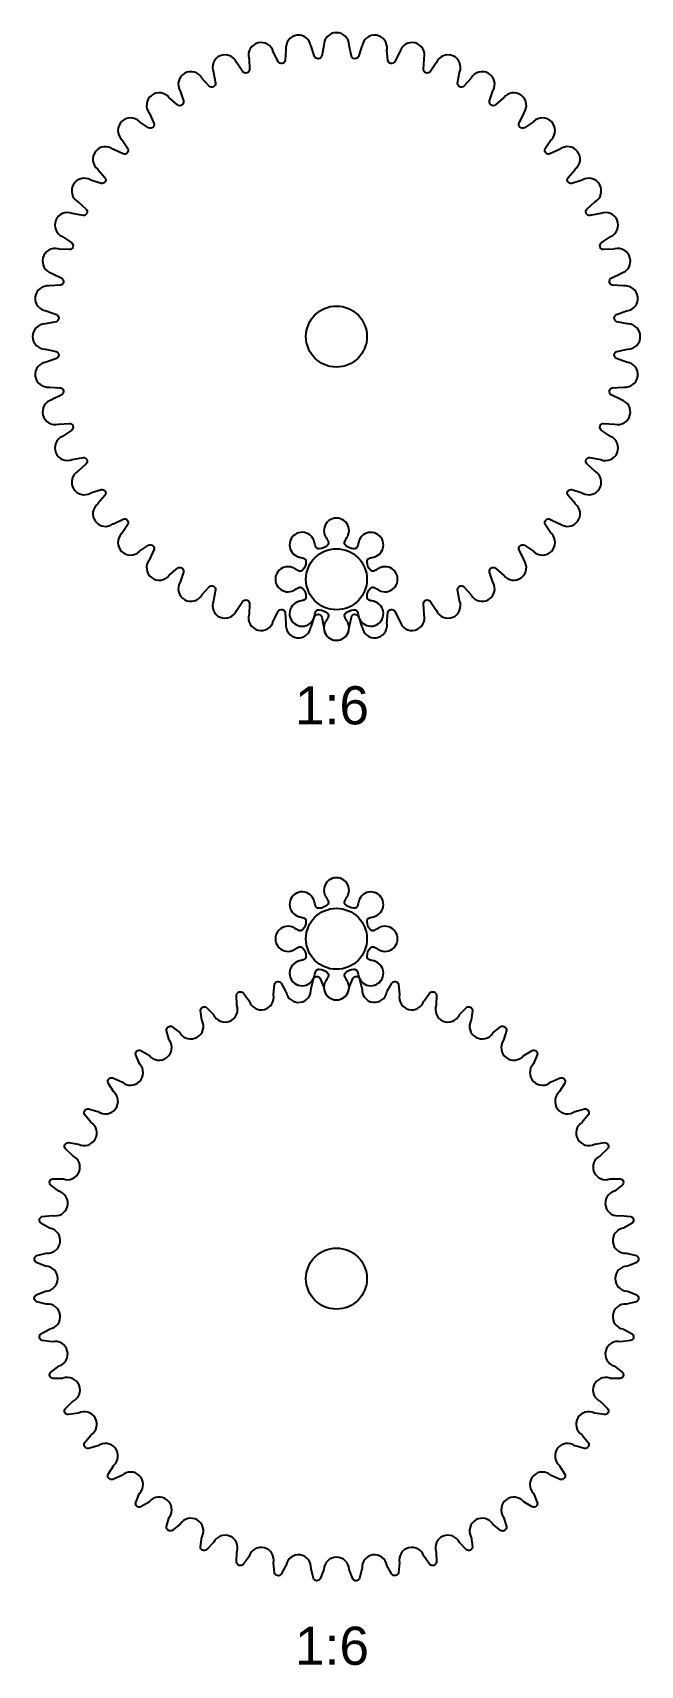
# Model space of a CAD drawing. Extents: x -10 to 1633, y -307 to 264.
# Drawn here: x 361 to 440.7, y -128.6 to 85.5 of the extents above; entities that cross this region are included whole.
import ezdxf

# ---------------------------------------------------------------- set-up
doc = ezdxf.new("R2010")
doc.units = 0
doc.layers.add('CNC_FRIENDLY_GEAR_COLLECTI', color=7, linetype='CONTINUOUS')
doc.styles.add('ARIAL_NORMAL', font='txt')

msp = doc.modelspace()

# ---------------------------------------------------------------- linework, layer by layer
at = {"layer": 'CNC_FRIENDLY_GEAR_COLLECTI'}
for points in [[(364.67, 52.41), (363.26, 52.31), (363.22, 52.31, 0.992592), (362.79, 49.04), (362.83, 49.03), (364.16, 48.56, -0.698576), (364.1, 47.63), (362.72, 47.34), (362.67, 47.33, 0.992592), (362.67, 44.03), (362.72, 44.03), (364.1, 43.74, -0.698576), (364.16, 42.81), (362.83, 42.34), (362.79, 42.33, 0.992592), (363.22, 39.06), (363.26, 39.06), (364.67, 38.96, -0.698576), (364.85, 38.04), (363.59, 37.41), (363.55, 37.39, 0.992592), (364.4, 34.2), (364.45, 34.21), (365.86, 34.29, -0.698576), (366.16, 33.41), (364.99, 32.61), (364.95, 32.59, 0.992592), (366.21, 29.54), (366.26, 29.55), (367.65, 29.81, -0.698576), (368.06, 28.98), (367.01, 28.04), (366.97, 28.01, 0.992592), (368.62, 25.15), (368.66, 25.17), (370, 25.61, -0.698576), (370.52, 24.84), (369.6, 23.77), (369.57, 23.73, 0.992592), (371.57, 21.12), (371.62, 21.14), (372.89, 21.75, -0.698576), (373.5, 21.05), (372.73, 19.87), (372.7, 19.83, 0.992592), (375.03, 17.5), (375.07, 17.53), (376.25, 18.3, -0.698576), (376.95, 17.69), (376.34, 16.42), (376.31, 16.38, 0.992592), (378.93, 14.37), (378.96, 14.4), (380.04, 15.32, -0.698576), (380.81, 14.8), (380.37, 13.46), (380.35, 13.42, 0.992592), (383.21, 11.77), (383.24, 11.81), (384.18, 12.86, -0.698576), (385.01, 12.45), (384.75, 11.06), (384.74, 11.02, 0.992592), (387.79, 9.75), (387.81, 9.8), (388.61, 10.96, -0.698576), (389.49, 10.66), (389.41, 9.25), (389.4, 9.2, 0.992592), (392.59, 8.35), (392.6, 8.4), (393.24, 9.65, -0.698576), (394.15, 9.47), (394.26, 8.07), (394.26, 8.02, 0.992592), (397.53, 7.59), (397.54, 7.63), (398.01, 8.96, -0.698576), (398.94, 8.9), (399.23, 7.52), (399.23, 7.48, 0.992592), (402.53, 7.48), (402.54, 7.52), (402.83, 8.9, -0.698576), (403.76, 8.96), (404.22, 7.63), (404.24, 7.59, 0.992592), (407.51, 8.02), (407.5, 8.07), (407.61, 9.47, -0.698576), (408.52, 9.65), (409.16, 8.4), (409.18, 8.35, 0.992592), (412.37, 9.2), (412.36, 9.25), (412.28, 10.66, -0.698576), (413.16, 10.96), (413.96, 9.8), (413.98, 9.75, 0.992592), (417.03, 11.02), (417.02, 11.06), (416.76, 12.45, -0.698576), (417.59, 12.86), (418.53, 11.81), (418.56, 11.77, 0.992592), (421.42, 13.42), (421.4, 13.46), (420.96, 14.8, -0.698576), (421.73, 15.32), (422.8, 14.4), (422.83, 14.37, 0.992592), (425.45, 16.38), (425.43, 16.42), (424.82, 17.69, -0.698576), (425.52, 18.3), (426.7, 17.53), (426.74, 17.5, 0.992592), (429.07, 19.83), (429.04, 19.87), (428.27, 21.05, -0.698576), (428.88, 21.75), (430.15, 21.14), (430.19, 21.12, 0.992592), (432.2, 23.73), (432.17, 23.77), (431.25, 24.84, -0.698576), (431.76, 25.61), (433.11, 25.17), (433.15, 25.15, 0.992592), (434.8, 28.01), (434.76, 28.04), (433.71, 28.98, -0.698576), (434.12, 29.81), (435.51, 29.55), (435.55, 29.54, 0.992592), (436.82, 32.59), (436.77, 32.61), (435.61, 33.41, -0.698576), (435.91, 34.29), (437.32, 34.21), (437.36, 34.2, 0.992592), (438.22, 37.39), (438.17, 37.41), (436.91, 38.04, -0.698576), (437.1, 38.96), (438.5, 39.06), (438.55, 39.06, 0.992592), (438.98, 42.33), (438.93, 42.34), (437.6, 42.81, -0.698576), (437.66, 43.74), (439.04, 44.03), (439.09, 44.03, 0.992592), (439.09, 47.33), (439.04, 47.34), (437.66, 47.63, -0.698576), (437.6, 48.56), (438.93, 49.03), (438.98, 49.04, 0.992592), (438.55, 52.31), (438.5, 52.31), (437.1, 52.41, -0.698576), (436.91, 53.33), (438.17, 53.96), (438.22, 53.98, 0.992592), (437.36, 57.17), (437.32, 57.16), (435.91, 57.08, -0.698576), (435.61, 57.96), (436.77, 58.76), (436.82, 58.78, 0.992592), (435.55, 61.83), (435.51, 61.82), (434.12, 61.56, -0.698576), (433.71, 62.39), (434.76, 63.33), (434.8, 63.36, 0.992592), (433.15, 66.22), (433.11, 66.2), (431.76, 65.76, -0.698576), (431.25, 66.53), (432.17, 67.6), (432.2, 67.64, 0.992592), (430.19, 70.25), (430.15, 70.23), (428.88, 69.62, -0.698576), (428.27, 70.32), (429.04, 71.5), (429.07, 71.54, 0.992592), (426.74, 73.87), (426.7, 73.84), (425.52, 73.07, -0.698576), (424.82, 73.68), (425.43, 74.95), (425.45, 74.99, 0.992592), (422.83, 77), (422.8, 76.97), (421.73, 76.05, -0.698576), (420.96, 76.57), (421.4, 77.91), (421.42, 77.95, 0.992592), (418.56, 79.6), (418.53, 79.56), (417.59, 78.51, -0.698576), (416.76, 78.92), (417.02, 80.31), (417.03, 80.35, 0.992592), (413.98, 81.62), (413.96, 81.57), (413.16, 80.41, -0.698576), (412.28, 80.71), (412.36, 82.12), (412.37, 82.17, 0.992592), (409.18, 83.02), (409.16, 82.97), (408.52, 81.72, -0.698576), (407.61, 81.9), (407.5, 83.3), (407.51, 83.35, 0.992592), (404.24, 83.78), (404.22, 83.74), (403.76, 82.4, -0.698576), (402.83, 82.47), (402.54, 83.85), (402.53, 83.89, 0.992592), (399.23, 83.89), (399.23, 83.85), (398.94, 82.47, -0.698576), (398.01, 82.4), (397.54, 83.74), (397.53, 83.78, 0.992592), (394.26, 83.35), (394.26, 83.3), (394.15, 81.9, -0.698576), (393.24, 81.72), (392.6, 82.97), (392.59, 83.02, 0.992592), (389.4, 82.17), (389.41, 82.12), (389.49, 80.71, -0.698576), (388.61, 80.41), (387.81, 81.57), (387.79, 81.62, 0.992592), (384.74, 80.35), (384.75, 80.31), (385.01, 78.92, -0.698576), (384.18, 78.51), (383.24, 79.56), (383.21, 79.6, 0.992592), (380.35, 77.95), (380.37, 77.91), (380.81, 76.57, -0.698576), (380.04, 76.05), (378.96, 76.97), (378.93, 77, 0.992592), (376.31, 74.99), (376.34, 74.95), (376.95, 73.68, -0.698576), (376.25, 73.07), (375.07, 73.84), (375.03, 73.87, 0.992592), (372.7, 71.54), (372.73, 71.5), (373.5, 70.32, -0.698576), (372.89, 69.62), (371.62, 70.23), (371.57, 70.25, 0.992592), (369.57, 67.64), (369.6, 67.6), (370.52, 66.53, -0.698576), (370, 65.76), (368.66, 66.2), (368.62, 66.22, 0.992592), (366.97, 63.36), (367.01, 63.33), (368.06, 62.39, -0.698576), (367.65, 61.56), (366.26, 61.82), (366.21, 61.83, 0.992592), (364.95, 58.78), (364.99, 58.76), (366.16, 57.96, -0.698576), (365.86, 57.08), (364.45, 57.16), (364.4, 57.17, 0.992592), (363.55, 53.98), (363.59, 53.96), (364.85, 53.33, -0.698576)], [(399.33, 8.05, 1.428148), (402.43, 8.05), (402.42, 8.09), (402.4, 8.13), (402.38, 8.18), (402.36, 8.22), (402.34, 8.26), (402.31, 8.3), (402.26, 8.39), (402.14, 8.58), (402.08, 8.68), (402.06, 8.72), (402.03, 8.77), (402.02, 8.8), (402.01, 8.82), (402, 8.85), (401.99, 8.87), (401.98, 8.89), (401.97, 8.92), (401.96, 8.94), (401.96, 8.95), (401.95, 8.96), (401.95, 8.97), (401.95, 8.99), (401.95, 9), (401.94, 9.01), (401.94, 9.02), (401.94, 9.03), (401.94, 9.04), (401.94, 9.05), (401.94, 9.06), (401.94, 9.08), (401.94, 9.09), (401.94, 9.1), (401.94, 9.11), (401.94, 9.12), (401.94, 9.13), (401.94, 9.14), (401.94, 9.15), (401.94, 9.16), (401.95, 9.17), (401.95, 9.18), (401.95, 9.19), (401.95, 9.2), (401.96, 9.21), (401.96, 9.22), (401.96, 9.23), (401.97, 9.24), (401.97, 9.25), (401.98, 9.25), (401.98, 9.26), (401.99, 9.27), (401.99, 9.28), (402, 9.29), (402, 9.3), (402.01, 9.31), (402.01, 9.32), (402.02, 9.32), (402.03, 9.33), (402.03, 9.34), (402.05, 9.36), (402.06, 9.37), (402.08, 9.39), (402.09, 9.4), (402.11, 9.42, -0.176327), (403.15, 9.85), (403.17, 9.85), (403.2, 9.85), (403.22, 9.85), (403.24, 9.85), (403.26, 9.85), (403.27, 9.85), (403.28, 9.85), (403.29, 9.85), (403.3, 9.84), (403.31, 9.84), (403.32, 9.84), (403.33, 9.84), (403.34, 9.84), (403.35, 9.83), (403.36, 9.83), (403.37, 9.83), (403.38, 9.82), (403.39, 9.82), (403.4, 9.81), (403.41, 9.81), (403.42, 9.81), (403.43, 9.8), (403.44, 9.8), (403.45, 9.79), (403.45, 9.78), (403.46, 9.78), (403.47, 9.77), (403.48, 9.77), (403.49, 9.76), (403.49, 9.75), (403.5, 9.75), (403.51, 9.74), (403.52, 9.73), (403.52, 9.72), (403.53, 9.71), (403.54, 9.7), (403.55, 9.7), (403.55, 9.69), (403.56, 9.68), (403.57, 9.67), (403.57, 9.66), (403.58, 9.65), (403.58, 9.64), (403.59, 9.63), (403.6, 9.62), (403.61, 9.6), (403.62, 9.57), (403.63, 9.55), (403.64, 9.53), (403.65, 9.5), (403.66, 9.48), (403.67, 9.45), (403.68, 9.4), (403.7, 9.34), (403.72, 9.23), (403.77, 9.02), (403.8, 8.92), (403.81, 8.87), (403.82, 8.82), (403.84, 8.78), (403.85, 8.74), (403.87, 8.69), (403.89, 8.65, 1.428148), (406.08, 10.85), (406.04, 10.87), (406, 10.88), (405.96, 10.9), (405.91, 10.91), (405.87, 10.93), (405.82, 10.94), (405.72, 10.97), (405.5, 11.01), (405.39, 11.04), (405.34, 11.06), (405.29, 11.07), (405.26, 11.08), (405.24, 11.09), (405.21, 11.1), (405.19, 11.11), (405.16, 11.12), (405.14, 11.13), (405.12, 11.14), (405.11, 11.15), (405.1, 11.15), (405.09, 11.16), (405.08, 11.17), (405.07, 11.17), (405.06, 11.18), (405.05, 11.18), (405.04, 11.19), (405.03, 11.2), (405.02, 11.21), (405.02, 11.21), (405.01, 11.22), (405, 11.23), (404.99, 11.23), (404.98, 11.24), (404.98, 11.25), (404.97, 11.26), (404.96, 11.27), (404.96, 11.27), (404.95, 11.28), (404.95, 11.29), (404.94, 11.3), (404.94, 11.31), (404.93, 11.32), (404.93, 11.33), (404.92, 11.34), (404.92, 11.35), (404.91, 11.35), (404.91, 11.36), (404.91, 11.37), (404.9, 11.38), (404.9, 11.39), (404.9, 11.4), (404.9, 11.41), (404.9, 11.42), (404.89, 11.43), (404.89, 11.44), (404.89, 11.46), (404.89, 11.47), (404.89, 11.48), (404.89, 11.5), (404.89, 11.52), (404.89, 11.54), (404.89, 11.56), (404.89, 11.58, -0.176327), (405.32, 12.63), (405.33, 12.64), (405.35, 12.66), (405.36, 12.67), (405.38, 12.69), (405.4, 12.7), (405.4, 12.71), (405.41, 12.72), (405.42, 12.72), (405.43, 12.73), (405.44, 12.74), (405.45, 12.74), (405.46, 12.75), (405.46, 12.75), (405.47, 12.76), (405.48, 12.76), (405.49, 12.77), (405.5, 12.77), (405.51, 12.77), (405.52, 12.78), (405.53, 12.78), (405.54, 12.78), (405.55, 12.79), (405.56, 12.79), (405.57, 12.79), (405.58, 12.79), (405.59, 12.8), (405.6, 12.8), (405.61, 12.8), (405.62, 12.8), (405.63, 12.8), (405.64, 12.8), (405.65, 12.8), (405.66, 12.8), (405.67, 12.8), (405.68, 12.8), (405.69, 12.8), (405.71, 12.8), (405.72, 12.79), (405.73, 12.79), (405.74, 12.79), (405.75, 12.79), (405.76, 12.79), (405.77, 12.78), (405.79, 12.78), (405.8, 12.78), (405.82, 12.77), (405.84, 12.76), (405.87, 12.75), (405.89, 12.74), (405.92, 12.73), (405.94, 12.72), (405.96, 12.71), (406.01, 12.68), (406.06, 12.65), (406.16, 12.59), (406.35, 12.48), (406.43, 12.42), (406.48, 12.4), (406.52, 12.38), (406.56, 12.35), (406.6, 12.34), (406.64, 12.32), (406.69, 12.3, 1.428148), (406.69, 15.4), (406.64, 15.39), (406.6, 15.37), (406.56, 15.35), (406.52, 15.33), (406.48, 15.31), (406.43, 15.29), (406.35, 15.23), (406.16, 15.11), (406.06, 15.05), (406.01, 15.03), (405.96, 15), (405.94, 14.99), (405.92, 14.98), (405.89, 14.97), (405.87, 14.96), (405.84, 14.95), (405.82, 14.94), (405.8, 14.93), (405.79, 14.93), (405.77, 14.92), (405.76, 14.92), (405.75, 14.92), (405.74, 14.92), (405.73, 14.91), (405.72, 14.91), (405.71, 14.91), (405.69, 14.91), (405.68, 14.91), (405.67, 14.91), (405.66, 14.91), (405.65, 14.91), (405.64, 14.91), (405.63, 14.91), (405.62, 14.91), (405.61, 14.91), (405.6, 14.91), (405.59, 14.91), (405.58, 14.91), (405.57, 14.92), (405.56, 14.92), (405.55, 14.92), (405.54, 14.92), (405.53, 14.93), (405.52, 14.93), (405.51, 14.93), (405.5, 14.94), (405.49, 14.94), (405.48, 14.95), (405.47, 14.95), (405.46, 14.96), (405.46, 14.96), (405.45, 14.97), (405.44, 14.97), (405.43, 14.98), (405.42, 14.98), (405.41, 14.99), (405.4, 15), (405.4, 15), (405.38, 15.02), (405.36, 15.03), (405.35, 15.05), (405.33, 15.06), (405.32, 15.08, -0.176327), (404.89, 16.12), (404.89, 16.14), (404.89, 16.17), (404.89, 16.19), (404.89, 16.21), (404.89, 16.23), (404.89, 16.24), (404.89, 16.25), (404.89, 16.26), (404.89, 16.27), (404.9, 16.28), (404.9, 16.29), (404.9, 16.3), (404.9, 16.31), (404.9, 16.32), (404.91, 16.33), (404.91, 16.34), (404.91, 16.35), (404.92, 16.36), (404.92, 16.37), (404.93, 16.38), (404.93, 16.39), (404.94, 16.4), (404.94, 16.41), (404.95, 16.42), (404.95, 16.42), (404.96, 16.43), (404.96, 16.44), (404.97, 16.45), (404.98, 16.46), (404.98, 16.46), (404.99, 16.47), (405, 16.48), (405.01, 16.49), (405.02, 16.49), (405.02, 16.5), (405.03, 16.51), (405.04, 16.52), (405.05, 16.52), (405.06, 16.53), (405.07, 16.54), (405.08, 16.54), (405.09, 16.55), (405.1, 16.55), (405.11, 16.56), (405.12, 16.57), (405.14, 16.58), (405.16, 16.59), (405.19, 16.6), (405.21, 16.61), (405.24, 16.62), (405.26, 16.63), (405.29, 16.64), (405.34, 16.65), (405.39, 16.67), (405.5, 16.69), (405.72, 16.74), (405.82, 16.77), (405.87, 16.78), (405.91, 16.79), (405.96, 16.81), (406, 16.82), (406.04, 16.84), (406.08, 16.86, 1.428148), (403.89, 19.05), (403.87, 19.01), (403.85, 18.97), (403.84, 18.93), (403.82, 18.88), (403.81, 18.84), (403.8, 18.79), (403.77, 18.69), (403.72, 18.47), (403.7, 18.36), (403.68, 18.31), (403.67, 18.26), (403.66, 18.23), (403.65, 18.21), (403.64, 18.18), (403.63, 18.16), (403.62, 18.13), (403.61, 18.11), (403.6, 18.09), (403.59, 18.08), (403.58, 18.07), (403.58, 18.06), (403.57, 18.05), (403.57, 18.04), (403.56, 18.03), (403.55, 18.02), (403.55, 18.01), (403.54, 18), (403.53, 17.99), (403.52, 17.99), (403.52, 17.98), (403.51, 17.97), (403.5, 17.96), (403.49, 17.95), (403.49, 17.95), (403.48, 17.94), (403.47, 17.93), (403.46, 17.93), (403.45, 17.92), (403.45, 17.92), (403.44, 17.91), (403.43, 17.91), (403.42, 17.9), (403.41, 17.9), (403.4, 17.89), (403.39, 17.89), (403.38, 17.88), (403.37, 17.88), (403.36, 17.88), (403.35, 17.87), (403.34, 17.87), (403.33, 17.87), (403.32, 17.87), (403.31, 17.87), (403.3, 17.86), (403.29, 17.86), (403.28, 17.86), (403.27, 17.86), (403.26, 17.86), (403.24, 17.86), (403.22, 17.86), (403.2, 17.86), (403.17, 17.86), (403.15, 17.86, -0.176327), (402.11, 18.29), (402.09, 18.3), (402.08, 18.32), (402.06, 18.33), (402.05, 18.35), (402.03, 18.37), (402.03, 18.37), (402.02, 18.38), (402.01, 18.39), (402.01, 18.4), (402, 18.41), (402, 18.42), (401.99, 18.43), (401.99, 18.43), (401.98, 18.44), (401.98, 18.45), (401.97, 18.46), (401.97, 18.47), (401.96, 18.48), (401.96, 18.49), (401.96, 18.5), (401.95, 18.51), (401.95, 18.52), (401.95, 18.53), (401.95, 18.54), (401.94, 18.55), (401.94, 18.56), (401.94, 18.57), (401.94, 18.58), (401.94, 18.59), (401.94, 18.6), (401.94, 18.61), (401.94, 18.62), (401.94, 18.63), (401.94, 18.64), (401.94, 18.65), (401.94, 18.66), (401.94, 18.68), (401.94, 18.69), (401.94, 18.7), (401.95, 18.71), (401.95, 18.72), (401.95, 18.73), (401.95, 18.74), (401.96, 18.76), (401.96, 18.77), (401.97, 18.79), (401.98, 18.81), (401.99, 18.84), (402, 18.86), (402.01, 18.89), (402.02, 18.91), (402.03, 18.93), (402.06, 18.98), (402.08, 19.03), (402.14, 19.13), (402.26, 19.32), (402.31, 19.4), (402.34, 19.45), (402.36, 19.49), (402.38, 19.53), (402.4, 19.57), (402.42, 19.61), (402.43, 19.66, 1.428148), (399.33, 19.66), (399.35, 19.61), (399.37, 19.57), (399.38, 19.53), (399.41, 19.49), (399.43, 19.45), (399.45, 19.4), (399.51, 19.32), (399.62, 19.13), (399.68, 19.03), (399.71, 18.98), (399.74, 18.93), (399.75, 18.91), (399.76, 18.89), (399.77, 18.86), (399.78, 18.84), (399.79, 18.81), (399.8, 18.79), (399.81, 18.77), (399.81, 18.76), (399.81, 18.74), (399.82, 18.73), (399.82, 18.72), (399.82, 18.71), (399.82, 18.7), (399.82, 18.69), (399.83, 18.68), (399.83, 18.66), (399.83, 18.65), (399.83, 18.64), (399.83, 18.63), (399.83, 18.62), (399.83, 18.61), (399.83, 18.6), (399.83, 18.59), (399.83, 18.58), (399.83, 18.57), (399.83, 18.56), (399.82, 18.55), (399.82, 18.54), (399.82, 18.53), (399.82, 18.52), (399.81, 18.51), (399.81, 18.5), (399.81, 18.49), (399.8, 18.48), (399.8, 18.47), (399.8, 18.46), (399.79, 18.45), (399.79, 18.44), (399.78, 18.43), (399.78, 18.43), (399.77, 18.42), (399.77, 18.41), (399.76, 18.4), (399.75, 18.39), (399.75, 18.38), (399.74, 18.37), (399.73, 18.37), (399.72, 18.35), (399.7, 18.33), (399.69, 18.32), (399.67, 18.3), (399.66, 18.29, -0.176327), (398.61, 17.86), (398.59, 17.86), (398.57, 17.86), (398.55, 17.86), (398.53, 17.86), (398.51, 17.86), (398.5, 17.86), (398.48, 17.86), (398.47, 17.86), (398.46, 17.86), (398.45, 17.87), (398.44, 17.87), (398.43, 17.87), (398.42, 17.87), (398.41, 17.87), (398.4, 17.88), (398.39, 17.88), (398.38, 17.88), (398.38, 17.89), (398.37, 17.89), (398.36, 17.9), (398.35, 17.9), (398.34, 17.91), (398.33, 17.91), (398.32, 17.92), (398.31, 17.92), (398.3, 17.93), (398.3, 17.93), (398.29, 17.94), (398.28, 17.95), (398.27, 17.95), (398.26, 17.96), (398.26, 17.97), (398.25, 17.98), (398.24, 17.99), (398.24, 17.99), (398.23, 18), (398.22, 18.01), (398.21, 18.02), (398.21, 18.03), (398.2, 18.04), (398.2, 18.05), (398.19, 18.06), (398.18, 18.07), (398.18, 18.08), (398.17, 18.09), (398.16, 18.11), (398.15, 18.13), (398.14, 18.16), (398.13, 18.18), (398.12, 18.21), (398.11, 18.23), (398.1, 18.26), (398.09, 18.31), (398.07, 18.36), (398.04, 18.47), (398, 18.69), (397.97, 18.79), (397.96, 18.84), (397.94, 18.88), (397.93, 18.93), (397.91, 18.97), (397.9, 19.01), (397.88, 19.05, 1.428148), (395.68, 16.86), (395.72, 16.84), (395.77, 16.82), (395.81, 16.81), (395.85, 16.79), (395.9, 16.78), (395.95, 16.77), (396.05, 16.74), (396.26, 16.69), (396.37, 16.67), (396.43, 16.65), (396.48, 16.64), (396.51, 16.63), (396.53, 16.62), (396.56, 16.61), (396.58, 16.6), (396.6, 16.59), (396.63, 16.58), (396.65, 16.57), (396.66, 16.56), (396.67, 16.55), (396.68, 16.55), (396.69, 16.54), (396.7, 16.54), (396.71, 16.53), (396.72, 16.52), (396.73, 16.52), (396.73, 16.51), (396.74, 16.5), (396.75, 16.49), (396.76, 16.49), (396.77, 16.48), (396.78, 16.47), (396.78, 16.46), (396.79, 16.46), (396.8, 16.45), (396.8, 16.44), (396.81, 16.43), (396.81, 16.42), (396.82, 16.42), (396.83, 16.41), (396.83, 16.4), (396.84, 16.39), (396.84, 16.38), (396.84, 16.37), (396.85, 16.36), (396.85, 16.35), (396.86, 16.34), (396.86, 16.33), (396.86, 16.32), (396.87, 16.31), (396.87, 16.3), (396.87, 16.29), (396.87, 16.28), (396.87, 16.27), (396.88, 16.26), (396.88, 16.25), (396.88, 16.24), (396.88, 16.23), (396.88, 16.21), (396.88, 16.19), (396.88, 16.17), (396.88, 16.14), (396.88, 16.12, -0.176327), (396.45, 15.08), (396.43, 15.06), (396.42, 15.05), (396.4, 15.03), (396.39, 15.02), (396.37, 15), (396.36, 15), (396.35, 14.99), (396.35, 14.98), (396.34, 14.98), (396.33, 14.97), (396.32, 14.97), (396.31, 14.96), (396.3, 14.96), (396.29, 14.95), (396.28, 14.95), (396.28, 14.94), (396.27, 14.94), (396.26, 14.93), (396.25, 14.93), (396.24, 14.93), (396.23, 14.92), (396.22, 14.92), (396.21, 14.92), (396.2, 14.92), (396.19, 14.91), (396.18, 14.91), (396.17, 14.91), (396.16, 14.91), (396.15, 14.91), (396.14, 14.91), (396.13, 14.91), (396.12, 14.91), (396.11, 14.91), (396.09, 14.91), (396.08, 14.91), (396.07, 14.91), (396.06, 14.91), (396.05, 14.91), (396.04, 14.91), (396.03, 14.92), (396.02, 14.92), (396, 14.92), (395.99, 14.92), (395.98, 14.93), (395.97, 14.93), (395.95, 14.94), (395.92, 14.95), (395.9, 14.96), (395.88, 14.97), (395.85, 14.98), (395.83, 14.99), (395.8, 15), (395.75, 15.03), (395.71, 15.05), (395.61, 15.11), (395.42, 15.23), (395.33, 15.29), (395.29, 15.31), (395.25, 15.33), (395.21, 15.35), (395.16, 15.37), (395.12, 15.39), (395.08, 15.4, 1.428148), (395.08, 12.3), (395.12, 12.32), (395.16, 12.34), (395.21, 12.35), (395.25, 12.38), (395.29, 12.4), (395.33, 12.42), (395.42, 12.48), (395.61, 12.59), (395.71, 12.65), (395.75, 12.68), (395.8, 12.71), (395.83, 12.72), (395.85, 12.73), (395.88, 12.74), (395.9, 12.75), (395.92, 12.76), (395.95, 12.77), (395.97, 12.78), (395.98, 12.78), (395.99, 12.78), (396, 12.79), (396.02, 12.79), (396.03, 12.79), (396.04, 12.79), (396.05, 12.79), (396.06, 12.8), (396.07, 12.8), (396.08, 12.8), (396.09, 12.8), (396.11, 12.8), (396.12, 12.8), (396.13, 12.8), (396.14, 12.8), (396.15, 12.8), (396.16, 12.8), (396.17, 12.8), (396.18, 12.8), (396.19, 12.79), (396.2, 12.79), (396.21, 12.79), (396.22, 12.79), (396.23, 12.78), (396.24, 12.78), (396.25, 12.78), (396.26, 12.77), (396.27, 12.77), (396.28, 12.77), (396.28, 12.76), (396.29, 12.76), (396.3, 12.75), (396.31, 12.75), (396.32, 12.74), (396.33, 12.74), (396.34, 12.73), (396.35, 12.72), (396.35, 12.72), (396.36, 12.71), (396.37, 12.7), (396.39, 12.69), (396.4, 12.67), (396.42, 12.66), (396.43, 12.64), (396.45, 12.63, -0.176327), (396.88, 11.58), (396.88, 11.56), (396.88, 11.54), (396.88, 11.52), (396.88, 11.5), (396.88, 11.48), (396.88, 11.47), (396.88, 11.46), (396.88, 11.44), (396.87, 11.43), (396.87, 11.42), (396.87, 11.41), (396.87, 11.4), (396.87, 11.39), (396.86, 11.38), (396.86, 11.37), (396.86, 11.36), (396.85, 11.35), (396.85, 11.35), (396.84, 11.34), (396.84, 11.33), (396.84, 11.32), (396.83, 11.31), (396.83, 11.3), (396.82, 11.29), (396.81, 11.28), (396.81, 11.27), (396.8, 11.27), (396.8, 11.26), (396.79, 11.25), (396.78, 11.24), (396.78, 11.23), (396.77, 11.23), (396.76, 11.22), (396.75, 11.21), (396.74, 11.21), (396.73, 11.2), (396.73, 11.19), (396.72, 11.18), (396.71, 11.18), (396.7, 11.17), (396.69, 11.17), (396.68, 11.16), (396.67, 11.15), (396.66, 11.15), (396.65, 11.14), (396.63, 11.13), (396.6, 11.12), (396.58, 11.11), (396.56, 11.1), (396.53, 11.09), (396.51, 11.08), (396.48, 11.07), (396.43, 11.06), (396.37, 11.04), (396.26, 11.01), (396.05, 10.97), (395.95, 10.94), (395.9, 10.93), (395.85, 10.91), (395.81, 10.9), (395.77, 10.88), (395.72, 10.87), (395.68, 10.85, 1.428148), (397.88, 8.65), (397.9, 8.69), (397.91, 8.74), (397.93, 8.78), (397.94, 8.82), (397.96, 8.87), (397.97, 8.92), (398, 9.02), (398.04, 9.23), (398.07, 9.34), (398.09, 9.4), (398.1, 9.45), (398.11, 9.48), (398.12, 9.5), (398.13, 9.53), (398.14, 9.55), (398.15, 9.57), (398.16, 9.6), (398.17, 9.62), (398.18, 9.63), (398.18, 9.64), (398.19, 9.65), (398.2, 9.66), (398.2, 9.67), (398.21, 9.68), (398.21, 9.69), (398.22, 9.7), (398.23, 9.7), (398.24, 9.71), (398.24, 9.72), (398.25, 9.73), (398.26, 9.74), (398.26, 9.75), (398.27, 9.75), (398.28, 9.76), (398.29, 9.77), (398.3, 9.77), (398.3, 9.78), (398.31, 9.78), (398.32, 9.79), (398.33, 9.8), (398.34, 9.8), (398.35, 9.81), (398.36, 9.81), (398.37, 9.81), (398.38, 9.82), (398.38, 9.82), (398.39, 9.83), (398.4, 9.83), (398.41, 9.83), (398.42, 9.84), (398.43, 9.84), (398.44, 9.84), (398.45, 9.84), (398.46, 9.84), (398.47, 9.85), (398.48, 9.85), (398.5, 9.85), (398.51, 9.85), (398.53, 9.85), (398.55, 9.85), (398.57, 9.85), (398.59, 9.85), (398.61, 9.85, -0.176327), (399.66, 9.42), (399.67, 9.4), (399.69, 9.39), (399.7, 9.37), (399.72, 9.36), (399.73, 9.34), (399.74, 9.33), (399.75, 9.32), (399.75, 9.32), (399.76, 9.31), (399.77, 9.3), (399.77, 9.29), (399.78, 9.28), (399.78, 9.27), (399.79, 9.26), (399.79, 9.25), (399.8, 9.25), (399.8, 9.24), (399.8, 9.23), (399.81, 9.22), (399.81, 9.21), (399.81, 9.2), (399.82, 9.19), (399.82, 9.18), (399.82, 9.17), (399.82, 9.16), (399.83, 9.15), (399.83, 9.14), (399.83, 9.13), (399.83, 9.12), (399.83, 9.11), (399.83, 9.1), (399.83, 9.09), (399.83, 9.08), (399.83, 9.06), (399.83, 9.05), (399.83, 9.04), (399.83, 9.03), (399.82, 9.02), (399.82, 9.01), (399.82, 9), (399.82, 8.99), (399.82, 8.97), (399.81, 8.96), (399.81, 8.95), (399.81, 8.94), (399.8, 8.92), (399.79, 8.89), (399.78, 8.87), (399.77, 8.85), (399.76, 8.82), (399.75, 8.8), (399.74, 8.77), (399.71, 8.72), (399.68, 8.68), (399.62, 8.58), (399.51, 8.39), (399.45, 8.3), (399.43, 8.26), (399.41, 8.22), (399.38, 8.18), (399.37, 8.13), (399.35, 8.09)], [(399.33, -39.1, 1.428148), (402.43, -39.1), (402.42, -39.06), (402.4, -39.02), (402.38, -38.98), (402.36, -38.94), (402.34, -38.89), (402.31, -38.85), (402.26, -38.76), (402.14, -38.57), (402.08, -38.48), (402.06, -38.43), (402.03, -38.38), (402.02, -38.36), (402.01, -38.33), (402, -38.31), (401.99, -38.28), (401.98, -38.26), (401.97, -38.24), (401.96, -38.21), (401.96, -38.2), (401.95, -38.19), (401.95, -38.18), (401.95, -38.17), (401.95, -38.16), (401.94, -38.14), (401.94, -38.13), (401.94, -38.12), (401.94, -38.11), (401.94, -38.1), (401.94, -38.09), (401.94, -38.08), (401.94, -38.07), (401.94, -38.06), (401.94, -38.05), (401.94, -38.04), (401.94, -38.02), (401.94, -38.01), (401.94, -38), (401.94, -37.99), (401.95, -37.98), (401.95, -37.97), (401.95, -37.96), (401.95, -37.95), (401.96, -37.94), (401.96, -37.94), (401.96, -37.93), (401.97, -37.92), (401.97, -37.91), (401.98, -37.9), (401.98, -37.89), (401.99, -37.88), (401.99, -37.87), (402, -37.86), (402, -37.85), (402.01, -37.85), (402.01, -37.84), (402.02, -37.83), (402.03, -37.82), (402.03, -37.81), (402.05, -37.8), (402.06, -37.78), (402.08, -37.76), (402.09, -37.75), (402.11, -37.73, -0.176327), (403.15, -37.3), (403.17, -37.3), (403.2, -37.3), (403.22, -37.3), (403.24, -37.3), (403.26, -37.3), (403.27, -37.3), (403.28, -37.31), (403.29, -37.31), (403.3, -37.31), (403.31, -37.31), (403.32, -37.31), (403.33, -37.32), (403.34, -37.32), (403.35, -37.32), (403.36, -37.32), (403.37, -37.33), (403.38, -37.33), (403.39, -37.33), (403.4, -37.34), (403.41, -37.34), (403.42, -37.35), (403.43, -37.35), (403.44, -37.36), (403.45, -37.36), (403.45, -37.37), (403.46, -37.37), (403.47, -37.38), (403.48, -37.39), (403.49, -37.39), (403.49, -37.4), (403.5, -37.41), (403.51, -37.42), (403.52, -37.42), (403.52, -37.43), (403.53, -37.44), (403.54, -37.45), (403.55, -37.46), (403.55, -37.47), (403.56, -37.48), (403.57, -37.48), (403.57, -37.49), (403.58, -37.5), (403.58, -37.51), (403.59, -37.52), (403.6, -37.54), (403.61, -37.56), (403.62, -37.58), (403.63, -37.6), (403.64, -37.63), (403.65, -37.65), (403.66, -37.68), (403.67, -37.7), (403.68, -37.76), (403.7, -37.81), (403.72, -37.92), (403.77, -38.14), (403.8, -38.24), (403.81, -38.28), (403.82, -38.33), (403.84, -38.37), (403.85, -38.42), (403.87, -38.46), (403.89, -38.5, 1.428148), (406.08, -36.31), (406.04, -36.29), (406, -36.27), (405.96, -36.25), (405.91, -36.24), (405.87, -36.23), (405.82, -36.21), (405.72, -36.19), (405.5, -36.14), (405.39, -36.11), (405.34, -36.1), (405.29, -36.08), (405.26, -36.07), (405.24, -36.06), (405.21, -36.05), (405.19, -36.04), (405.16, -36.03), (405.14, -36.02), (405.12, -36.01), (405.11, -36.01), (405.1, -36), (405.09, -35.99), (405.08, -35.99), (405.07, -35.98), (405.06, -35.97), (405.05, -35.97), (405.04, -35.96), (405.03, -35.95), (405.02, -35.95), (405.02, -35.94), (405.01, -35.93), (405, -35.93), (404.99, -35.92), (404.98, -35.91), (404.98, -35.9), (404.97, -35.89), (404.96, -35.89), (404.96, -35.88), (404.95, -35.87), (404.95, -35.86), (404.94, -35.85), (404.94, -35.84), (404.93, -35.83), (404.93, -35.83), (404.92, -35.82), (404.92, -35.81), (404.91, -35.8), (404.91, -35.79), (404.91, -35.78), (404.9, -35.77), (404.9, -35.76), (404.9, -35.75), (404.9, -35.74), (404.9, -35.73), (404.89, -35.72), (404.89, -35.71), (404.89, -35.7), (404.89, -35.69), (404.89, -35.68), (404.89, -35.66), (404.89, -35.63), (404.89, -35.61), (404.89, -35.59), (404.89, -35.57, -0.176327), (405.32, -34.53), (405.33, -34.51), (405.35, -34.49), (405.36, -34.48), (405.38, -34.46), (405.4, -34.45), (405.4, -34.44), (405.41, -34.44), (405.42, -34.43), (405.43, -34.42), (405.44, -34.42), (405.45, -34.41), (405.46, -34.41), (405.46, -34.4), (405.47, -34.4), (405.48, -34.39), (405.49, -34.39), (405.5, -34.38), (405.51, -34.38), (405.52, -34.37), (405.53, -34.37), (405.54, -34.37), (405.55, -34.37), (405.56, -34.36), (405.57, -34.36), (405.58, -34.36), (405.59, -34.36), (405.6, -34.36), (405.61, -34.35), (405.62, -34.35), (405.63, -34.35), (405.64, -34.35), (405.65, -34.35), (405.66, -34.35), (405.67, -34.35), (405.68, -34.35), (405.69, -34.36), (405.71, -34.36), (405.72, -34.36), (405.73, -34.36), (405.74, -34.36), (405.75, -34.36), (405.76, -34.37), (405.77, -34.37), (405.79, -34.37), (405.8, -34.38), (405.82, -34.38), (405.84, -34.39), (405.87, -34.4), (405.89, -34.41), (405.92, -34.42), (405.94, -34.43), (405.96, -34.45), (406.01, -34.47), (406.06, -34.5), (406.16, -34.56), (406.35, -34.68), (406.43, -34.73), (406.48, -34.75), (406.52, -34.78), (406.56, -34.8), (406.6, -34.82), (406.64, -34.83), (406.69, -34.85, 1.428148), (406.69, -31.75), (406.64, -31.76), (406.6, -31.78), (406.56, -31.8), (406.52, -31.82), (406.48, -31.84), (406.43, -31.87), (406.35, -31.92), (406.16, -32.04), (406.06, -32.1), (406.01, -32.13), (405.96, -32.15), (405.94, -32.16), (405.92, -32.18), (405.89, -32.19), (405.87, -32.2), (405.84, -32.21), (405.82, -32.21), (405.8, -32.22), (405.79, -32.23), (405.77, -32.23), (405.76, -32.23), (405.75, -32.23), (405.74, -32.24), (405.73, -32.24), (405.72, -32.24), (405.71, -32.24), (405.69, -32.24), (405.68, -32.24), (405.67, -32.25), (405.66, -32.25), (405.65, -32.25), (405.64, -32.25), (405.63, -32.25), (405.62, -32.24), (405.61, -32.24), (405.6, -32.24), (405.59, -32.24), (405.58, -32.24), (405.57, -32.24), (405.56, -32.24), (405.55, -32.23), (405.54, -32.23), (405.53, -32.23), (405.52, -32.22), (405.51, -32.22), (405.5, -32.22), (405.49, -32.21), (405.48, -32.21), (405.47, -32.2), (405.46, -32.2), (405.46, -32.19), (405.45, -32.19), (405.44, -32.18), (405.43, -32.17), (405.42, -32.17), (405.41, -32.16), (405.4, -32.16), (405.4, -32.15), (405.38, -32.13), (405.36, -32.12), (405.35, -32.1), (405.33, -32.09), (405.32, -32.07, -0.176327), (404.89, -31.03), (404.89, -31.01), (404.89, -30.99), (404.89, -30.96), (404.89, -30.94), (404.89, -30.92), (404.89, -30.91), (404.89, -30.9), (404.89, -30.89), (404.89, -30.88), (404.9, -30.87), (404.9, -30.86), (404.9, -30.85), (404.9, -30.84), (404.9, -30.83), (404.91, -30.82), (404.91, -30.81), (404.91, -30.8), (404.92, -30.79), (404.92, -30.78), (404.93, -30.77), (404.93, -30.76), (404.94, -30.75), (404.94, -30.75), (404.95, -30.74), (404.95, -30.73), (404.96, -30.72), (404.96, -30.71), (404.97, -30.7), (404.98, -30.7), (404.98, -30.69), (404.99, -30.68), (405, -30.67), (405.01, -30.67), (405.02, -30.66), (405.02, -30.65), (405.03, -30.64), (405.04, -30.64), (405.05, -30.63), (405.06, -30.62), (405.07, -30.62), (405.08, -30.61), (405.09, -30.6), (405.1, -30.6), (405.11, -30.59), (405.12, -30.59), (405.14, -30.58), (405.16, -30.56), (405.19, -30.55), (405.21, -30.54), (405.24, -30.53), (405.26, -30.53), (405.29, -30.52), (405.34, -30.5), (405.39, -30.49), (405.5, -30.46), (405.72, -30.41), (405.82, -30.39), (405.87, -30.37), (405.91, -30.36), (405.96, -30.34), (406, -30.33), (406.04, -30.31), (406.08, -30.29, 1.428148), (403.89, -28.1), (403.87, -28.14), (403.85, -28.18), (403.84, -28.22), (403.82, -28.27), (403.81, -28.31), (403.8, -28.36), (403.77, -28.46), (403.72, -28.68), (403.7, -28.79), (403.68, -28.84), (403.67, -28.9), (403.66, -28.92), (403.65, -28.95), (403.64, -28.97), (403.63, -29), (403.62, -29.02), (403.61, -29.04), (403.6, -29.06), (403.59, -29.07), (403.58, -29.08), (403.58, -29.09), (403.57, -29.1), (403.57, -29.11), (403.56, -29.12), (403.55, -29.13), (403.55, -29.14), (403.54, -29.15), (403.53, -29.16), (403.52, -29.17), (403.52, -29.18), (403.51, -29.18), (403.5, -29.19), (403.49, -29.2), (403.49, -29.2), (403.48, -29.21), (403.47, -29.22), (403.46, -29.22), (403.45, -29.23), (403.45, -29.24), (403.44, -29.24), (403.43, -29.25), (403.42, -29.25), (403.41, -29.26), (403.4, -29.26), (403.39, -29.26), (403.38, -29.27), (403.37, -29.27), (403.36, -29.27), (403.35, -29.28), (403.34, -29.28), (403.33, -29.28), (403.32, -29.29), (403.31, -29.29), (403.3, -29.29), (403.29, -29.29), (403.28, -29.29), (403.27, -29.29), (403.26, -29.29), (403.24, -29.3), (403.22, -29.3), (403.2, -29.3), (403.17, -29.3), (403.15, -29.3, -0.176327), (402.11, -28.86), (402.09, -28.85), (402.08, -28.83), (402.06, -28.82), (402.05, -28.8), (402.03, -28.79), (402.03, -28.78), (402.02, -28.77), (402.01, -28.76), (402.01, -28.75), (402, -28.74), (402, -28.74), (401.99, -28.73), (401.99, -28.72), (401.98, -28.71), (401.98, -28.7), (401.97, -28.69), (401.97, -28.68), (401.96, -28.67), (401.96, -28.66), (401.96, -28.65), (401.95, -28.64), (401.95, -28.63), (401.95, -28.62), (401.95, -28.61), (401.94, -28.6), (401.94, -28.59), (401.94, -28.58), (401.94, -28.57), (401.94, -28.56), (401.94, -28.55), (401.94, -28.54), (401.94, -28.53), (401.94, -28.52), (401.94, -28.51), (401.94, -28.5), (401.94, -28.49), (401.94, -28.48), (401.94, -28.47), (401.94, -28.45), (401.95, -28.44), (401.95, -28.43), (401.95, -28.42), (401.95, -28.41), (401.96, -28.4), (401.96, -28.39), (401.97, -28.36), (401.98, -28.34), (401.99, -28.31), (402, -28.29), (402.01, -28.27), (402.02, -28.24), (402.03, -28.22), (402.06, -28.17), (402.08, -28.12), (402.14, -28.02), (402.26, -27.84), (402.31, -27.75), (402.34, -27.7), (402.36, -27.66), (402.38, -27.62), (402.4, -27.58), (402.42, -27.54), (402.43, -27.5, 1.428148), (399.33, -27.5), (399.35, -27.54), (399.37, -27.58), (399.38, -27.62), (399.41, -27.66), (399.43, -27.7), (399.45, -27.75), (399.51, -27.84), (399.62, -28.02), (399.68, -28.12), (399.71, -28.17), (399.74, -28.22), (399.75, -28.24), (399.76, -28.27), (399.77, -28.29), (399.78, -28.31), (399.79, -28.34), (399.8, -28.36), (399.81, -28.39), (399.81, -28.4), (399.81, -28.41), (399.82, -28.42), (399.82, -28.43), (399.82, -28.44), (399.82, -28.45), (399.82, -28.47), (399.83, -28.48), (399.83, -28.49), (399.83, -28.5), (399.83, -28.51), (399.83, -28.52), (399.83, -28.53), (399.83, -28.54), (399.83, -28.55), (399.83, -28.56), (399.83, -28.57), (399.83, -28.58), (399.83, -28.59), (399.82, -28.6), (399.82, -28.61), (399.82, -28.62), (399.82, -28.63), (399.81, -28.64), (399.81, -28.65), (399.81, -28.66), (399.8, -28.67), (399.8, -28.68), (399.8, -28.69), (399.79, -28.7), (399.79, -28.71), (399.78, -28.72), (399.78, -28.73), (399.77, -28.74), (399.77, -28.74), (399.76, -28.75), (399.75, -28.76), (399.75, -28.77), (399.74, -28.78), (399.73, -28.79), (399.72, -28.8), (399.7, -28.82), (399.69, -28.83), (399.67, -28.85), (399.66, -28.86, -0.176327), (398.61, -29.3), (398.59, -29.3), (398.57, -29.3), (398.55, -29.3), (398.53, -29.3), (398.51, -29.29), (398.5, -29.29), (398.48, -29.29), (398.47, -29.29), (398.46, -29.29), (398.45, -29.29), (398.44, -29.29), (398.43, -29.28), (398.42, -29.28), (398.41, -29.28), (398.4, -29.27), (398.39, -29.27), (398.38, -29.27), (398.38, -29.26), (398.37, -29.26), (398.36, -29.26), (398.35, -29.25), (398.34, -29.25), (398.33, -29.24), (398.32, -29.24), (398.31, -29.23), (398.3, -29.22), (398.3, -29.22), (398.29, -29.21), (398.28, -29.2), (398.27, -29.2), (398.26, -29.19), (398.26, -29.18), (398.25, -29.18), (398.24, -29.17), (398.24, -29.16), (398.23, -29.15), (398.22, -29.14), (398.21, -29.13), (398.21, -29.12), (398.2, -29.11), (398.2, -29.1), (398.19, -29.09), (398.18, -29.08), (398.18, -29.07), (398.17, -29.06), (398.16, -29.04), (398.15, -29.02), (398.14, -29), (398.13, -28.97), (398.12, -28.95), (398.11, -28.92), (398.1, -28.9), (398.09, -28.84), (398.07, -28.79), (398.04, -28.68), (398, -28.46), (397.97, -28.36), (397.96, -28.31), (397.94, -28.27), (397.93, -28.22), (397.91, -28.18), (397.9, -28.14), (397.88, -28.1, 1.428148), (395.68, -30.29), (395.72, -30.31), (395.77, -30.33), (395.81, -30.34), (395.85, -30.36), (395.9, -30.37), (395.95, -30.39), (396.05, -30.41), (396.26, -30.46), (396.37, -30.49), (396.43, -30.5), (396.48, -30.52), (396.51, -30.53), (396.53, -30.53), (396.56, -30.54), (396.58, -30.55), (396.6, -30.56), (396.63, -30.58), (396.65, -30.59), (396.66, -30.59), (396.67, -30.6), (396.68, -30.6), (396.69, -30.61), (396.7, -30.62), (396.71, -30.62), (396.72, -30.63), (396.73, -30.64), (396.73, -30.64), (396.74, -30.65), (396.75, -30.66), (396.76, -30.67), (396.77, -30.67), (396.78, -30.68), (396.78, -30.69), (396.79, -30.7), (396.8, -30.7), (396.8, -30.71), (396.81, -30.72), (396.81, -30.73), (396.82, -30.74), (396.83, -30.75), (396.83, -30.75), (396.84, -30.76), (396.84, -30.77), (396.84, -30.78), (396.85, -30.79), (396.85, -30.8), (396.86, -30.81), (396.86, -30.82), (396.86, -30.83), (396.87, -30.84), (396.87, -30.85), (396.87, -30.86), (396.87, -30.87), (396.87, -30.88), (396.88, -30.89), (396.88, -30.9), (396.88, -30.91), (396.88, -30.92), (396.88, -30.94), (396.88, -30.96), (396.88, -30.99), (396.88, -31.01), (396.88, -31.03, -0.176327), (396.45, -32.07), (396.43, -32.09), (396.42, -32.1), (396.4, -32.12), (396.39, -32.13), (396.37, -32.15), (396.36, -32.16), (396.35, -32.16), (396.35, -32.17), (396.34, -32.17), (396.33, -32.18), (396.32, -32.19), (396.31, -32.19), (396.3, -32.2), (396.29, -32.2), (396.28, -32.21), (396.28, -32.21), (396.27, -32.22), (396.26, -32.22), (396.25, -32.22), (396.24, -32.23), (396.23, -32.23), (396.22, -32.23), (396.21, -32.24), (396.2, -32.24), (396.19, -32.24), (396.18, -32.24), (396.17, -32.24), (396.16, -32.24), (396.15, -32.24), (396.14, -32.25), (396.13, -32.25), (396.12, -32.25), (396.11, -32.25), (396.09, -32.25), (396.08, -32.24), (396.07, -32.24), (396.06, -32.24), (396.05, -32.24), (396.04, -32.24), (396.03, -32.24), (396.02, -32.23), (396, -32.23), (395.99, -32.23), (395.98, -32.23), (395.97, -32.22), (395.95, -32.21), (395.92, -32.21), (395.9, -32.2), (395.88, -32.19), (395.85, -32.18), (395.83, -32.16), (395.8, -32.15), (395.75, -32.13), (395.71, -32.1), (395.61, -32.04), (395.42, -31.92), (395.33, -31.87), (395.29, -31.84), (395.25, -31.82), (395.21, -31.8), (395.16, -31.78), (395.12, -31.76), (395.08, -31.75, 1.428148), (395.08, -34.85), (395.12, -34.83), (395.16, -34.82), (395.21, -34.8), (395.25, -34.78), (395.29, -34.75), (395.33, -34.73), (395.42, -34.68), (395.61, -34.56), (395.71, -34.5), (395.75, -34.47), (395.8, -34.45), (395.83, -34.43), (395.85, -34.42), (395.88, -34.41), (395.9, -34.4), (395.92, -34.39), (395.95, -34.38), (395.97, -34.38), (395.98, -34.37), (395.99, -34.37), (396, -34.37), (396.02, -34.36), (396.03, -34.36), (396.04, -34.36), (396.05, -34.36), (396.06, -34.36), (396.07, -34.36), (396.08, -34.35), (396.09, -34.35), (396.11, -34.35), (396.12, -34.35), (396.13, -34.35), (396.14, -34.35), (396.15, -34.35), (396.16, -34.35), (396.17, -34.36), (396.18, -34.36), (396.19, -34.36), (396.2, -34.36), (396.21, -34.36), (396.22, -34.37), (396.23, -34.37), (396.24, -34.37), (396.25, -34.37), (396.26, -34.38), (396.27, -34.38), (396.28, -34.39), (396.28, -34.39), (396.29, -34.4), (396.3, -34.4), (396.31, -34.41), (396.32, -34.41), (396.33, -34.42), (396.34, -34.42), (396.35, -34.43), (396.35, -34.44), (396.36, -34.44), (396.37, -34.45), (396.39, -34.46), (396.4, -34.48), (396.42, -34.49), (396.43, -34.51), (396.45, -34.53, -0.176327), (396.88, -35.57), (396.88, -35.59), (396.88, -35.61), (396.88, -35.63), (396.88, -35.66), (396.88, -35.68), (396.88, -35.69), (396.88, -35.7), (396.88, -35.71), (396.87, -35.72), (396.87, -35.73), (396.87, -35.74), (396.87, -35.75), (396.87, -35.76), (396.86, -35.77), (396.86, -35.78), (396.86, -35.79), (396.85, -35.8), (396.85, -35.81), (396.84, -35.82), (396.84, -35.83), (396.84, -35.83), (396.83, -35.84), (396.83, -35.85), (396.82, -35.86), (396.81, -35.87), (396.81, -35.88), (396.8, -35.89), (396.8, -35.89), (396.79, -35.9), (396.78, -35.91), (396.78, -35.92), (396.77, -35.93), (396.76, -35.93), (396.75, -35.94), (396.74, -35.95), (396.73, -35.95), (396.73, -35.96), (396.72, -35.97), (396.71, -35.97), (396.7, -35.98), (396.69, -35.99), (396.68, -35.99), (396.67, -36), (396.66, -36.01), (396.65, -36.01), (396.63, -36.02), (396.6, -36.03), (396.58, -36.04), (396.56, -36.05), (396.53, -36.06), (396.51, -36.07), (396.48, -36.08), (396.43, -36.1), (396.37, -36.11), (396.26, -36.14), (396.05, -36.19), (395.95, -36.21), (395.9, -36.23), (395.85, -36.24), (395.81, -36.25), (395.77, -36.27), (395.72, -36.29), (395.68, -36.31, 1.428148), (397.88, -38.5), (397.9, -38.46), (397.91, -38.42), (397.93, -38.37), (397.94, -38.33), (397.96, -38.28), (397.97, -38.24), (398, -38.14), (398.04, -37.92), (398.07, -37.81), (398.09, -37.76), (398.1, -37.7), (398.11, -37.68), (398.12, -37.65), (398.13, -37.63), (398.14, -37.6), (398.15, -37.58), (398.16, -37.56), (398.17, -37.54), (398.18, -37.52), (398.18, -37.51), (398.19, -37.5), (398.2, -37.49), (398.2, -37.48), (398.21, -37.48), (398.21, -37.47), (398.22, -37.46), (398.23, -37.45), (398.24, -37.44), (398.24, -37.43), (398.25, -37.42), (398.26, -37.42), (398.26, -37.41), (398.27, -37.4), (398.28, -37.39), (398.29, -37.39), (398.3, -37.38), (398.3, -37.37), (398.31, -37.37), (398.32, -37.36), (398.33, -37.36), (398.34, -37.35), (398.35, -37.35), (398.36, -37.34), (398.37, -37.34), (398.38, -37.33), (398.38, -37.33), (398.39, -37.33), (398.4, -37.32), (398.41, -37.32), (398.42, -37.32), (398.43, -37.32), (398.44, -37.31), (398.45, -37.31), (398.46, -37.31), (398.47, -37.31), (398.48, -37.31), (398.5, -37.3), (398.51, -37.3), (398.53, -37.3), (398.55, -37.3), (398.57, -37.3), (398.59, -37.3), (398.61, -37.3, -0.176327), (399.66, -37.73), (399.67, -37.75), (399.69, -37.76), (399.7, -37.78), (399.72, -37.8), (399.73, -37.81), (399.74, -37.82), (399.75, -37.83), (399.75, -37.84), (399.76, -37.85), (399.77, -37.85), (399.77, -37.86), (399.78, -37.87), (399.78, -37.88), (399.79, -37.89), (399.79, -37.9), (399.8, -37.91), (399.8, -37.92), (399.8, -37.93), (399.81, -37.94), (399.81, -37.94), (399.81, -37.95), (399.82, -37.96), (399.82, -37.97), (399.82, -37.98), (399.82, -37.99), (399.83, -38), (399.83, -38.01), (399.83, -38.02), (399.83, -38.04), (399.83, -38.05), (399.83, -38.06), (399.83, -38.07), (399.83, -38.08), (399.83, -38.09), (399.83, -38.1), (399.83, -38.11), (399.83, -38.12), (399.82, -38.13), (399.82, -38.14), (399.82, -38.16), (399.82, -38.17), (399.82, -38.18), (399.81, -38.19), (399.81, -38.2), (399.81, -38.21), (399.8, -38.24), (399.79, -38.26), (399.78, -38.28), (399.77, -38.31), (399.76, -38.33), (399.75, -38.36), (399.74, -38.38), (399.71, -38.43), (399.68, -38.48), (399.62, -38.57), (399.51, -38.76), (399.45, -38.85), (399.43, -38.89), (399.41, -38.94), (399.38, -38.98), (399.37, -39.02), (399.35, -39.06)], [(378.96, -109.15), (378.98, -109.12, 0.95992), (376.36, -107.11), (376.34, -107.13), (375.23, -107.8, -0.635278), (374.55, -107.21), (375.07, -106.02), (375.09, -105.99, 0.95992), (372.76, -103.66), (372.73, -103.68), (371.54, -104.19, -0.635278), (370.95, -103.52), (371.62, -102.41), (371.64, -102.38, 0.95992), (369.63, -99.77), (369.6, -99.78), (368.35, -100.14, -0.635278), (367.85, -99.39), (368.66, -98.38), (368.69, -98.36, 0.95992), (367.04, -95.5), (367.01, -95.51), (365.72, -95.7, -0.635278), (365.33, -94.9), (366.26, -93.99), (366.29, -93.98, 0.95992), (365.03, -90.93), (364.99, -90.94), (363.7, -90.96, -0.635278), (363.41, -90.11), (364.45, -89.34), (364.48, -89.32, 0.95992), (363.63, -86.14), (363.59, -86.14), (362.3, -85.99, -0.635278), (362.13, -85.11), (363.26, -84.48), (363.3, -84.47, 0.95992), (362.86, -81.2), (362.83, -81.2), (361.57, -80.89, -0.635278), (361.51, -79.99), (362.72, -79.52), (362.75, -79.51, 0.95992), (362.75, -76.21), (362.72, -76.21), (361.51, -75.73, -0.635278), (361.57, -74.84), (362.83, -74.52), (362.86, -74.52, 0.95992), (363.3, -71.25), (363.26, -71.24), (362.13, -70.61, -0.635278), (362.3, -69.73), (363.59, -69.58), (363.63, -69.59, 0.95992), (364.48, -66.4), (364.45, -66.39), (363.41, -65.61, -0.635278), (363.7, -64.77), (364.99, -64.79), (365.03, -64.79, 0.95992), (366.29, -61.75), (366.26, -61.73), (365.33, -60.83, -0.635278), (365.72, -60.02), (367.01, -60.21), (367.04, -60.23, 0.95992), (368.69, -57.37), (368.66, -57.35), (367.85, -56.33, -0.635278), (368.35, -55.59), (369.6, -55.94), (369.63, -55.96, 0.95992), (371.64, -53.34), (371.62, -53.32), (370.95, -52.21, -0.635278), (371.54, -51.53), (372.73, -52.05), (372.76, -52.07, 0.95992), (375.09, -49.73), (375.07, -49.71), (374.55, -48.52, -0.635278), (375.23, -47.93), (376.34, -48.59), (376.36, -48.62, 0.95992), (378.98, -46.61), (378.96, -46.58), (378.61, -45.33, -0.635278), (379.35, -44.83), (380.37, -45.64), (380.39, -45.67, 0.95992), (383.25, -44.02), (383.24, -43.99), (383.04, -42.7, -0.635278), (383.85, -42.31), (384.75, -43.24), (384.77, -43.27, 0.95992), (387.82, -42), (387.81, -41.97), (387.79, -40.67, -0.635278), (388.64, -40.39), (389.41, -41.43), (389.42, -41.46, 0.95992), (392.61, -40.61), (392.6, -40.57), (392.75, -39.28, -0.635278), (393.63, -39.11), (394.26, -40.24), (394.27, -40.27, 0.95992), (397.54, -39.84), (397.54, -39.81), (397.86, -38.55, -0.635278), (398.75, -38.49), (399.23, -39.7), (399.23, -39.73, 0.95992), (402.53, -39.73), (402.54, -39.7), (403.01, -38.49, -0.635278), (403.91, -38.55), (404.22, -39.81), (404.23, -39.84, 0.95992), (407.49, -40.27), (407.5, -40.24), (408.14, -39.11, -0.635278), (409.01, -39.28), (409.16, -40.57), (409.16, -40.61, 0.95992), (412.34, -41.46), (412.36, -41.43), (413.13, -40.39, -0.635278), (413.98, -40.67), (413.96, -41.97), (413.95, -42, 0.95992), (417, -43.27), (417.02, -43.24), (417.92, -42.31, -0.635278), (418.72, -42.7), (418.53, -43.99), (418.52, -44.02, 0.95992), (421.38, -45.67), (421.4, -45.64), (422.41, -44.83, -0.635278), (423.16, -45.33), (422.8, -46.58), (422.79, -46.61, 0.95992), (425.4, -48.62), (425.43, -48.59), (426.54, -47.93, -0.635278), (427.21, -48.52), (426.7, -49.71), (426.68, -49.73, 0.95992), (429.01, -52.07), (429.04, -52.05), (430.23, -51.53, -0.635278), (430.82, -52.21), (430.15, -53.32), (430.13, -53.34, 0.95992), (432.14, -55.96), (432.17, -55.94), (433.41, -55.59, -0.635278), (433.91, -56.33), (433.11, -57.35), (433.08, -57.37, 0.95992), (434.73, -60.23), (434.76, -60.21), (436.04, -60.02, -0.635278), (436.44, -60.83), (435.51, -61.73), (435.48, -61.75, 0.95992), (436.74, -64.79), (436.77, -64.79), (438.07, -64.77, -0.635278), (438.36, -65.61), (437.32, -66.39), (437.29, -66.4, 0.95992), (438.14, -69.59), (438.17, -69.58), (439.46, -69.73, -0.635278), (439.64, -70.61), (438.5, -71.24), (438.47, -71.25, 0.95992), (438.9, -74.52), (438.93, -74.52), (440.19, -74.84, -0.635278), (440.25, -75.73), (439.04, -76.21), (439.01, -76.21, 0.95992), (439.01, -79.51), (439.04, -79.52), (440.25, -79.99, -0.635278), (440.19, -80.89), (438.93, -81.2), (438.9, -81.2, 0.95992), (438.47, -84.47), (438.5, -84.48), (439.64, -85.11, -0.635278), (439.46, -85.99), (438.17, -86.14), (438.14, -86.14, 0.95992), (437.29, -89.32), (437.32, -89.34), (438.36, -90.11, -0.635278), (438.07, -90.96), (436.77, -90.94), (436.74, -90.93, 0.95992), (435.48, -93.98), (435.51, -93.99), (436.44, -94.9, -0.635278), (436.04, -95.7), (434.76, -95.51), (434.73, -95.5, 0.95992), (433.08, -98.36), (433.11, -98.38), (433.91, -99.39, -0.635278), (433.41, -100.14), (432.17, -99.78), (432.14, -99.77, 0.95992), (430.13, -102.38), (430.15, -102.41), (430.82, -103.52, -0.635278), (430.23, -104.19), (429.04, -103.68), (429.01, -103.66, 0.95992), (426.68, -105.99), (426.7, -106.02), (427.21, -107.21, -0.635278), (426.54, -107.8), (425.43, -107.13), (425.4, -107.11, 0.95992), (422.79, -109.12), (422.8, -109.15), (423.16, -110.39, -0.635278), (422.41, -110.89), (421.4, -110.08), (421.38, -110.06, 0.95992), (418.52, -111.71), (418.53, -111.74), (418.72, -113.02, -0.635278), (417.92, -113.42), (417.02, -112.49), (417, -112.46, 0.95992), (413.95, -113.72), (413.96, -113.75), (413.98, -115.05, -0.635278), (413.13, -115.34), (412.36, -114.3), (412.34, -114.27, 0.95992), (409.16, -115.12), (409.16, -115.15), (409.01, -116.44, -0.635278), (408.14, -116.62), (407.5, -115.48), (407.49, -115.45, 0.95992), (404.23, -115.88), (404.22, -115.91), (403.91, -117.17, -0.635278), (403.01, -117.23), (402.54, -116.02), (402.53, -115.99, 0.95992), (399.23, -115.99), (399.23, -116.02), (398.75, -117.23, -0.635278), (397.86, -117.17), (397.54, -115.91), (397.54, -115.88, 0.95992), (394.27, -115.45), (394.26, -115.48), (393.63, -116.62, -0.635278), (392.75, -116.44), (392.6, -115.15), (392.61, -115.12, 0.95992), (389.42, -114.27), (389.41, -114.3), (388.64, -115.34, -0.635278), (387.79, -115.05), (387.81, -113.75), (387.82, -113.72, 0.95992), (384.77, -112.46), (384.75, -112.49), (383.85, -113.42, -0.635278), (383.04, -113.02), (383.24, -111.74), (383.25, -111.71, 0.95992), (380.39, -110.06), (380.37, -110.08), (379.35, -110.89, -0.635278), (378.61, -110.39)]]:
    msp.add_lwpolyline(points, format="xyb", close=True, dxfattribs=at)
for centre in [(400.88, 45.68), (400.88, 13.85), (400.88, -33.3), (400.88, -77.86)]:
    msp.add_circle(centre, 4, dxfattribs=at)

# ---------------------------------------------------------------- texts
at = {"layer": 'CNC_FRIENDLY_GEAR_COLLECTI', "linetype": 'CONTINUOUS', "style": 'ARIAL_NORMAL'}
for p in [(395.44, -5.18), (395.44, -128.51)]:
    msp.add_text('1:6', height=5, dxfattribs=at).set_placement(p)

doc.saveas('drawing.dxf')
